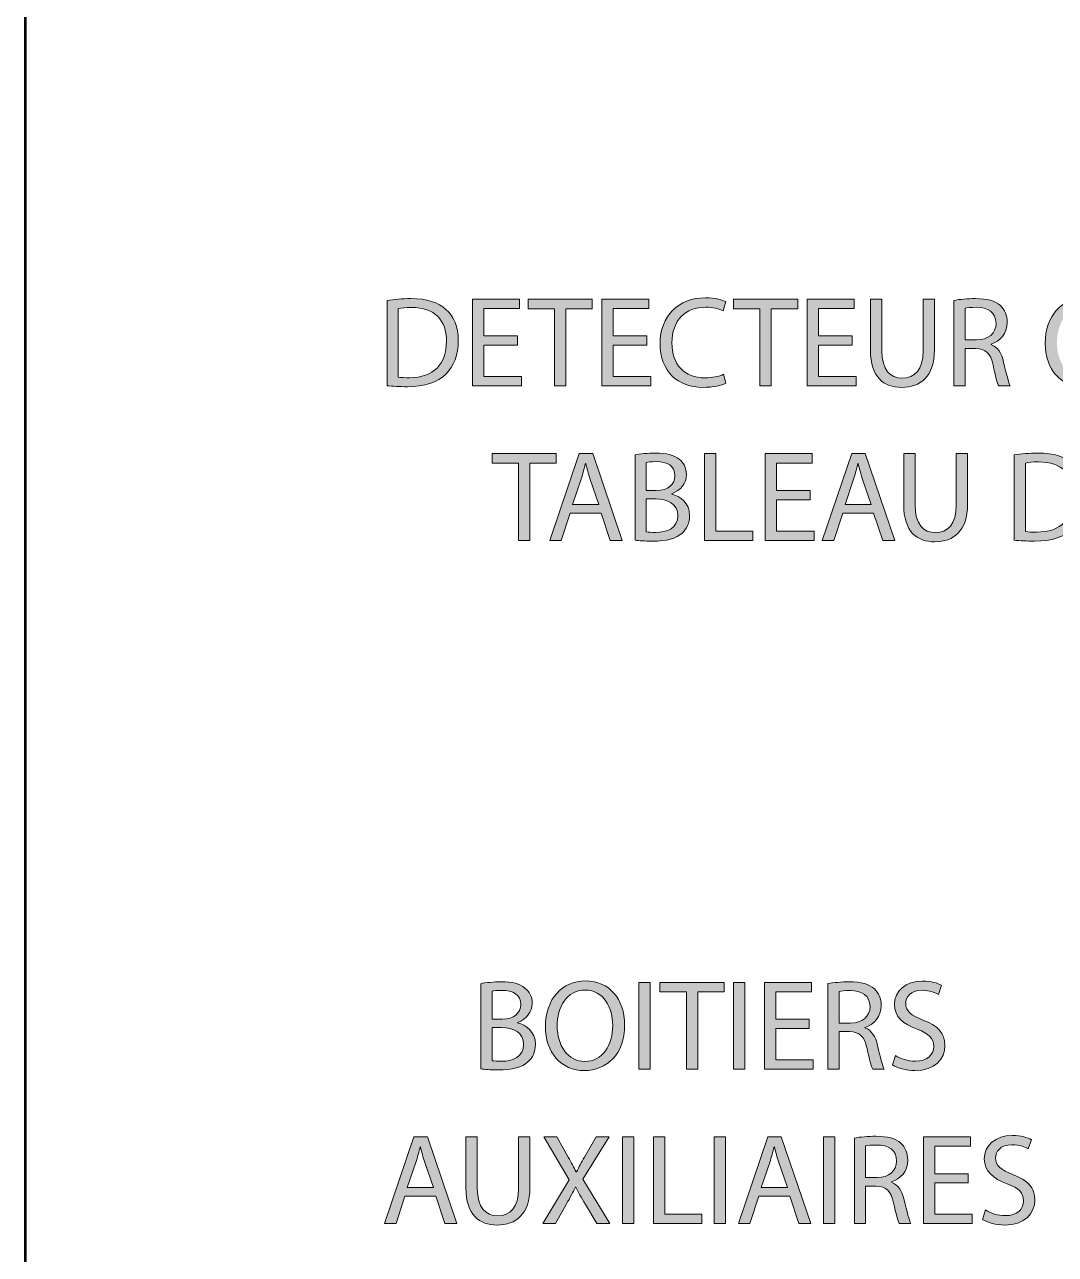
# Model space of a CAD drawing. Header units: inches. Extents: x 1 to 361, y -269 to -1.
# Drawn here: x 116 to 140.03, y -228.32 to -199.66 of the extents above; entities that cross this region are included whole.
import ezdxf

# ---------------------------------------------------------------- set-up
doc = ezdxf.new("R2010")
doc.units = ezdxf.units.IN
doc.header["$MEASUREMENT"] = 0
doc.linetypes.add('AI-Linetype-6', pattern=[8.427201, 4.213601, -4.213601])
doc.layers.add('Layer 1', color=7, linetype='Continuous')

# ---------------------------------------------------------------- blocks, each defined once
blk = doc.blocks.new('block 18')
at = {"layer": 'Layer 1', "color": 7, "linetype": 'AI-Linetype-6', "lineweight": 9}
blk.add_lwpolyline([(116, -252.67), (116, -145.223)], dxfattribs=at)
blk = doc.blocks.new('block 17')
at = {"layer": 'Layer 1'}
blk.add_blockref('block 18', (0, 0), dxfattribs=at)
blk = doc.blocks.new('block 21')
at = {"layer": 'Layer 1'}
h = blk.add_hatch(color=7, dxfattribs=at)
h.dxf.hatch_style = 2
edge = h.paths.add_edge_path()
edge.add_spline(control_points=[(132.346, -208.017), (132.253, -208.065), (132.058, -208.113), (131.812, -208.113), (131.242, -208.113), (130.817, -207.753), (130.817, -207.088), (130.817, -206.452), (131.246, -206.026), (131.872, -206.026), (132.121, -206.026), (132.283, -206.08), (132.352, -206.116), (132.352, -206.116), (132.286, -206.329), (132.286, -206.329), (132.19, -206.281), (132.049, -206.245), (131.881, -206.245), (131.407, -206.245), (131.093, -206.548), (131.093, -207.078), (131.093, -207.576), (131.378, -207.891), (131.866, -207.891), (132.028, -207.891), (132.19, -207.858), (132.295, -207.807), (132.295, -207.807), (132.346, -208.017), (132.346, -208.017)], knot_values=[0, 0, 0, 0, 1, 1, 1, 2, 2, 2, 3, 3, 3, 4, 4, 4, 5, 5, 5, 6, 6, 6, 7, 7, 7, 8, 8, 8, 9, 9, 9, 10, 10, 10, 10], degree=3, periodic=1)
h = blk.add_hatch(color=7, dxfattribs=at)
h.dxf.hatch_style = 2
edge = h.paths.add_edge_path()
edge.add_spline(control_points=[(141.641, -207.049), (141.641, -207.741), (141.219, -208.113), (140.703, -208.113), (140.166, -208.113), (139.795, -207.696), (139.795, -207.084), (139.795, -206.443), (140.19, -206.023), (140.73, -206.023), (141.285, -206.023), (141.641, -206.446), (141.641, -207.049)], knot_values=[0, 0, 0, 0, 1, 1, 1, 2, 2, 2, 3, 3, 3, 4, 4, 4, 4], degree=3, periodic=1)
edge = h.paths.add_edge_path()
edge.add_spline(control_points=[(140.07, -207.078), (140.07, -207.513), (140.304, -207.9), (140.718, -207.9), (141.132, -207.9), (141.366, -207.519), (141.366, -207.06), (141.366, -206.656), (141.156, -206.236), (140.721, -206.236), (140.286, -206.236), (140.07, -206.638), (140.07, -207.078)], knot_values=[0, 0, 0, 0, 1, 1, 1, 2, 2, 2, 3, 3, 3, 4, 4, 4, 4], degree=3, periodic=1)
h = blk.add_hatch(color=7, dxfattribs=at)
h.dxf.hatch_style = 2
edge = h.paths.add_edge_path()
edge.add_spline(control_points=[(124.451, -206.089), (124.61, -206.062), (124.799, -206.044), (125.005, -206.044), (125.38, -206.044), (125.647, -206.134), (125.824, -206.296), (126.007, -206.461), (126.112, -206.694), (126.112, -207.022), (126.112, -207.351), (126.007, -207.621), (125.821, -207.807), (125.629, -207.996), (125.317, -208.098), (124.925, -208.098), (124.736, -208.098), (124.583, -208.089), (124.451, -208.074), (124.451, -208.074), (124.451, -206.089), (124.451, -206.089)], knot_values=[0, 0, 0, 0, 1, 1, 1, 2, 2, 2, 3, 3, 3, 4, 4, 4, 5, 5, 5, 6, 6, 6, 7, 7, 7, 7], degree=3, periodic=1)
edge = h.paths.add_edge_path()
edge.add_spline(control_points=[(124.712, -207.876), (124.778, -207.885), (124.874, -207.888), (124.975, -207.888), (125.536, -207.888), (125.836, -207.576), (125.836, -207.031), (125.839, -206.554), (125.569, -206.251), (125.018, -206.251), (124.882, -206.251), (124.781, -206.263), (124.712, -206.278), (124.712, -206.278), (124.712, -207.876), (124.712, -207.876)], knot_values=[0, 0, 0, 0, 1, 1, 1, 2, 2, 2, 3, 3, 3, 4, 4, 4, 5, 5, 5, 5], degree=3, periodic=1)
h = blk.add_hatch(color=7, dxfattribs=at)
h.dxf.hatch_style = 2
h.paths.add_polyline_path([(127.491, -207.133), (126.709, -207.133), (126.709, -207.861), (127.584, -207.861), (127.584, -208.08), (126.445, -208.08), (126.445, -206.059), (127.539, -206.059), (127.539, -206.278), (126.709, -206.278), (126.709, -206.916), (127.491, -206.916)])
h = blk.add_hatch(color=7, dxfattribs=at)
h.dxf.hatch_style = 2
h.paths.add_polyline_path([(128.355, -206.281), (127.74, -206.281), (127.74, -206.059), (129.236, -206.059), (129.236, -206.281), (128.619, -206.281), (128.619, -208.08), (128.355, -208.08)])
h = blk.add_hatch(color=7, dxfattribs=at)
h.dxf.hatch_style = 2
h.paths.add_polyline_path([(130.505, -207.133), (129.722, -207.133), (129.722, -207.861), (130.598, -207.861), (130.598, -208.08), (129.458, -208.08), (129.458, -206.059), (130.553, -206.059), (130.553, -206.278), (129.722, -206.278), (129.722, -206.916), (130.505, -206.916)])
h = blk.add_hatch(color=7, dxfattribs=at)
h.dxf.hatch_style = 2
h.paths.add_polyline_path([(133.144, -206.281), (132.529, -206.281), (132.529, -206.059), (134.025, -206.059), (134.025, -206.281), (133.408, -206.281), (133.408, -208.08), (133.144, -208.08)])
h = blk.add_hatch(color=7, dxfattribs=at)
h.dxf.hatch_style = 2
h.paths.add_polyline_path([(135.294, -207.133), (134.511, -207.133), (134.511, -207.861), (135.387, -207.861), (135.387, -208.08), (134.247, -208.08), (134.247, -206.059), (135.342, -206.059), (135.342, -206.278), (134.511, -206.278), (134.511, -206.916), (135.294, -206.916)])
h = blk.add_hatch(color=7, dxfattribs=at)
h.dxf.hatch_style = 2
edge = h.paths.add_edge_path()
edge.add_spline(control_points=[(135.986, -206.059), (135.986, -206.059), (135.986, -207.259), (135.986, -207.259), (135.986, -207.708), (136.187, -207.9), (136.457, -207.9), (136.754, -207.9), (136.949, -207.702), (136.949, -207.259), (136.949, -207.259), (136.949, -206.059), (136.949, -206.059), (136.949, -206.059), (137.213, -206.059), (137.213, -206.059), (137.213, -206.059), (137.213, -207.24), (137.213, -207.24), (137.213, -207.861), (136.886, -208.113), (136.448, -208.113), (136.034, -208.113), (135.722, -207.879), (135.722, -207.249), (135.722, -207.249), (135.722, -206.059), (135.722, -206.059), (135.722, -206.059), (135.986, -206.059), (135.986, -206.059)], knot_values=[0, 0, 0, 0, 1, 1, 1, 2, 2, 2, 3, 3, 3, 4, 4, 4, 5, 5, 5, 6, 6, 6, 7, 7, 7, 8, 8, 8, 9, 9, 9, 10, 10, 10, 10], degree=3, periodic=1)
h = blk.add_hatch(color=7, dxfattribs=at)
h.dxf.hatch_style = 2
edge = h.paths.add_edge_path()
edge.add_spline(control_points=[(137.666, -206.086), (137.798, -206.062), (137.99, -206.044), (138.166, -206.044), (138.445, -206.044), (138.628, -206.098), (138.751, -206.209), (138.85, -206.299), (138.91, -206.437), (138.91, -206.596), (138.91, -206.86), (138.742, -207.037), (138.532, -207.108), (138.532, -207.108), (138.532, -207.117), (138.532, -207.117), (138.685, -207.171), (138.778, -207.315), (138.826, -207.525), (138.892, -207.807), (138.94, -208.002), (138.982, -208.08), (138.982, -208.08), (138.712, -208.08), (138.712, -208.08), (138.679, -208.02), (138.634, -207.849), (138.58, -207.597), (138.52, -207.319), (138.409, -207.213), (138.172, -207.204), (138.172, -207.204), (137.926, -207.204), (137.926, -207.204), (137.926, -207.204), (137.926, -208.08), (137.926, -208.08), (137.926, -208.08), (137.666, -208.08), (137.666, -208.08), (137.666, -208.08), (137.666, -206.086), (137.666, -206.086)], knot_values=[0, 0, 0, 0, 1, 1, 1, 2, 2, 2, 3, 3, 3, 4, 4, 4, 5, 5, 5, 6, 6, 6, 7, 7, 7, 8, 8, 8, 9, 9, 9, 10, 10, 10, 11, 11, 11, 12, 12, 12, 13, 13, 13, 14, 14, 14, 14], degree=3, periodic=1)
edge = h.paths.add_edge_path()
edge.add_spline(control_points=[(137.926, -207.006), (137.926, -207.006), (138.193, -207.006), (138.193, -207.006), (138.472, -207.006), (138.649, -206.854), (138.649, -206.623), (138.649, -206.362), (138.46, -206.248), (138.184, -206.248), (138.058, -206.248), (137.971, -206.257), (137.926, -206.269), (137.926, -206.269), (137.926, -207.006), (137.926, -207.006)], knot_values=[0, 0, 0, 0, 1, 1, 1, 2, 2, 2, 3, 3, 3, 4, 4, 4, 5, 5, 5, 5], degree=3, periodic=1)
h = blk.add_hatch(color=7, dxfattribs=at)
h.dxf.hatch_style = 2
h.paths.add_polyline_path([(127.515, -209.879), (126.9, -209.879), (126.9, -209.657), (128.396, -209.657), (128.396, -209.879), (127.779, -209.879), (127.779, -211.678), (127.515, -211.678)])
h = blk.add_hatch(color=7, dxfattribs=at)
h.dxf.hatch_style = 2
h.paths.add_polyline_path([(128.723, -211.043), (128.514, -211.678), (128.244, -211.678), (128.933, -209.657), (129.245, -209.657), (129.935, -211.678), (129.656, -211.678), (129.44, -211.043)])
edge = h.paths.add_edge_path()
edge.add_spline(control_points=[(129.389, -210.839), (129.389, -210.839), (129.188, -210.257), (129.188, -210.257), (129.143, -210.125), (129.113, -210.005), (129.083, -209.888), (129.083, -209.888), (129.077, -209.888), (129.077, -209.888), (129.047, -210.005), (129.017, -210.131), (128.975, -210.254), (128.975, -210.254), (128.777, -210.839), (128.777, -210.839), (128.777, -210.839), (129.389, -210.839), (129.389, -210.839)], knot_values=[0, 0, 0, 0, 1, 1, 1, 2, 2, 2, 3, 3, 3, 4, 4, 4, 5, 5, 5, 6, 6, 6, 6], degree=3, periodic=1)
h = blk.add_hatch(color=7, dxfattribs=at)
h.dxf.hatch_style = 2
edge = h.paths.add_edge_path()
edge.add_spline(control_points=[(130.232, -209.687), (130.346, -209.661), (130.529, -209.643), (130.708, -209.643), (130.969, -209.643), (131.137, -209.687), (131.26, -209.789), (131.365, -209.867), (131.431, -209.987), (131.431, -210.146), (131.431, -210.344), (131.299, -210.515), (131.089, -210.59), (131.089, -210.59), (131.089, -210.599), (131.089, -210.599), (131.281, -210.644), (131.506, -210.803), (131.506, -211.103), (131.506, -211.276), (131.437, -211.411), (131.332, -211.507), (131.194, -211.636), (130.966, -211.696), (130.637, -211.696), (130.457, -211.696), (130.319, -211.684), (130.232, -211.673), (130.232, -211.673), (130.232, -209.687), (130.232, -209.687)], knot_values=[0, 0, 0, 0, 1, 1, 1, 2, 2, 2, 3, 3, 3, 4, 4, 4, 5, 5, 5, 6, 6, 6, 7, 7, 7, 8, 8, 8, 9, 9, 9, 10, 10, 10, 10], degree=3, periodic=1)
edge = h.paths.add_edge_path()
edge.add_spline(control_points=[(130.493, -210.515), (130.493, -210.515), (130.729, -210.515), (130.729, -210.515), (131.002, -210.515), (131.164, -210.368), (131.164, -210.173), (131.164, -209.939), (130.987, -209.843), (130.724, -209.843), (130.604, -209.843), (130.535, -209.852), (130.493, -209.861), (130.493, -209.861), (130.493, -210.515), (130.493, -210.515)], knot_values=[0, 0, 0, 0, 1, 1, 1, 2, 2, 2, 3, 3, 3, 4, 4, 4, 5, 5, 5, 5], degree=3, periodic=1)
edge = h.paths.add_edge_path()
edge.add_spline(control_points=[(130.493, -211.48), (130.547, -211.489), (130.619, -211.493), (130.712, -211.493), (130.981, -211.493), (131.23, -211.393), (131.23, -211.1), (131.23, -210.827), (130.993, -210.71), (130.708, -210.71), (130.708, -210.71), (130.493, -210.71), (130.493, -210.71), (130.493, -210.71), (130.493, -211.48), (130.493, -211.48)], knot_values=[0, 0, 0, 0, 1, 1, 1, 2, 2, 2, 3, 3, 3, 4, 4, 4, 5, 5, 5, 5], degree=3, periodic=1)
h = blk.add_hatch(color=7, dxfattribs=at)
h.dxf.hatch_style = 2
h.paths.add_polyline_path([(131.854, -209.657), (132.118, -209.657), (132.118, -211.46), (132.981, -211.46), (132.981, -211.678), (131.854, -211.678)])
h = blk.add_hatch(color=7, dxfattribs=at)
h.dxf.hatch_style = 2
h.paths.add_polyline_path([(134.316, -210.731), (133.533, -210.731), (133.533, -211.46), (134.409, -211.46), (134.409, -211.678), (133.269, -211.678), (133.269, -209.657), (134.364, -209.657), (134.364, -209.876), (133.533, -209.876), (133.533, -210.515), (134.316, -210.515)])
h = blk.add_hatch(color=7, dxfattribs=at)
h.dxf.hatch_style = 2
h.paths.add_polyline_path([(135.074, -211.043), (134.865, -211.678), (134.595, -211.678), (135.284, -209.657), (135.596, -209.657), (136.286, -211.678), (136.007, -211.678), (135.791, -211.043)])
edge = h.paths.add_edge_path()
edge.add_spline(control_points=[(135.74, -210.839), (135.74, -210.839), (135.539, -210.257), (135.539, -210.257), (135.494, -210.125), (135.464, -210.005), (135.434, -209.888), (135.434, -209.888), (135.428, -209.888), (135.428, -209.888), (135.398, -210.005), (135.368, -210.131), (135.326, -210.254), (135.326, -210.254), (135.128, -210.839), (135.128, -210.839), (135.128, -210.839), (135.74, -210.839), (135.74, -210.839)], knot_values=[0, 0, 0, 0, 1, 1, 1, 2, 2, 2, 3, 3, 3, 4, 4, 4, 5, 5, 5, 6, 6, 6, 6], degree=3, periodic=1)
h = blk.add_hatch(color=7, dxfattribs=at)
h.dxf.hatch_style = 2
edge = h.paths.add_edge_path()
edge.add_spline(control_points=[(136.76, -209.657), (136.76, -209.657), (136.76, -210.857), (136.76, -210.857), (136.76, -211.307), (136.961, -211.498), (137.231, -211.498), (137.527, -211.498), (137.722, -211.3), (137.722, -210.857), (137.722, -210.857), (137.722, -209.657), (137.722, -209.657), (137.722, -209.657), (137.986, -209.657), (137.986, -209.657), (137.986, -209.657), (137.986, -210.839), (137.986, -210.839), (137.986, -211.46), (137.659, -211.711), (137.222, -211.711), (136.808, -211.711), (136.496, -211.478), (136.496, -210.848), (136.496, -210.848), (136.496, -209.657), (136.496, -209.657), (136.496, -209.657), (136.76, -209.657), (136.76, -209.657)], knot_values=[0, 0, 0, 0, 1, 1, 1, 2, 2, 2, 3, 3, 3, 4, 4, 4, 5, 5, 5, 6, 6, 6, 7, 7, 7, 8, 8, 8, 9, 9, 9, 10, 10, 10, 10], degree=3, periodic=1)
h = blk.add_hatch(color=7, dxfattribs=at)
h.dxf.hatch_style = 2
edge = h.paths.add_edge_path()
edge.add_spline(control_points=[(139.075, -209.687), (139.234, -209.661), (139.422, -209.643), (139.629, -209.643), (140.004, -209.643), (140.271, -209.732), (140.448, -209.894), (140.631, -210.06), (140.736, -210.293), (140.736, -210.62), (140.736, -210.95), (140.631, -211.22), (140.445, -211.405), (140.253, -211.595), (139.941, -211.696), (139.548, -211.696), (139.359, -211.696), (139.207, -211.687), (139.075, -211.673), (139.075, -211.673), (139.075, -209.687), (139.075, -209.687)], knot_values=[0, 0, 0, 0, 1, 1, 1, 2, 2, 2, 3, 3, 3, 4, 4, 4, 5, 5, 5, 6, 6, 6, 7, 7, 7, 7], degree=3, periodic=1)
edge = h.paths.add_edge_path()
edge.add_spline(control_points=[(139.336, -211.474), (139.401, -211.484), (139.497, -211.486), (139.599, -211.486), (140.16, -211.486), (140.46, -211.174), (140.46, -210.629), (140.463, -210.152), (140.193, -209.849), (139.641, -209.849), (139.506, -209.849), (139.405, -209.861), (139.336, -209.876), (139.336, -209.876), (139.336, -211.474), (139.336, -211.474)], knot_values=[0, 0, 0, 0, 1, 1, 1, 2, 2, 2, 3, 3, 3, 4, 4, 4, 5, 5, 5, 5], degree=3, periodic=1)
at = {"layer": 'Layer 1', "lineweight": 0}
for points in [[(127.491, -207.133), (126.709, -207.133), (126.709, -207.861), (127.584, -207.861), (127.584, -208.08), (126.445, -208.08), (126.445, -206.059), (127.539, -206.059), (127.539, -206.278), (126.709, -206.278), (126.709, -206.916), (127.491, -206.916), (127.491, -207.133)], [(128.355, -206.281), (127.74, -206.281), (127.74, -206.059), (129.236, -206.059), (129.236, -206.281), (128.619, -206.281), (128.619, -208.08), (128.355, -208.08), (128.355, -206.281)], [(130.505, -207.133), (129.722, -207.133), (129.722, -207.861), (130.598, -207.861), (130.598, -208.08), (129.458, -208.08), (129.458, -206.059), (130.553, -206.059), (130.553, -206.278), (129.722, -206.278), (129.722, -206.916), (130.505, -206.916), (130.505, -207.133)], [(133.144, -206.281), (132.529, -206.281), (132.529, -206.059), (134.025, -206.059), (134.025, -206.281), (133.408, -206.281), (133.408, -208.08), (133.144, -208.08), (133.144, -206.281)], [(135.294, -207.133), (134.511, -207.133), (134.511, -207.861), (135.387, -207.861), (135.387, -208.08), (134.247, -208.08), (134.247, -206.059), (135.342, -206.059), (135.342, -206.278), (134.511, -206.278), (134.511, -206.916), (135.294, -206.916), (135.294, -207.133)], [(127.515, -209.879), (126.9, -209.879), (126.9, -209.657), (128.396, -209.657), (128.396, -209.879), (127.779, -209.879), (127.779, -211.678), (127.515, -211.678), (127.515, -209.879)], [(128.723, -211.043), (128.514, -211.678), (128.244, -211.678), (128.933, -209.657), (129.245, -209.657), (129.935, -211.678), (129.656, -211.678), (129.44, -211.043), (128.723, -211.043)], [(131.854, -209.657), (132.118, -209.657), (132.118, -211.46), (132.981, -211.46), (132.981, -211.678), (131.854, -211.678), (131.854, -209.657)], [(134.316, -210.731), (133.533, -210.731), (133.533, -211.46), (134.409, -211.46), (134.409, -211.678), (133.269, -211.678), (133.269, -209.657), (134.364, -209.657), (134.364, -209.876), (133.533, -209.876), (133.533, -210.515), (134.316, -210.515), (134.316, -210.731)], [(135.074, -211.043), (134.865, -211.678), (134.595, -211.678), (135.284, -209.657), (135.596, -209.657), (136.286, -211.678), (136.007, -211.678), (135.791, -211.043), (135.074, -211.043)]]:
    blk.add_lwpolyline(points, dxfattribs=at)
for points, knots in [([(132.346, -208.017), (132.253, -208.065), (132.058, -208.113), (131.812, -208.113), (131.242, -208.113), (130.817, -207.753), (130.817, -207.088), (130.817, -206.452), (131.246, -206.026), (131.872, -206.026), (132.121, -206.026), (132.283, -206.08), (132.352, -206.116), (132.352, -206.116), (132.286, -206.329), (132.286, -206.329), (132.19, -206.281), (132.049, -206.245), (131.881, -206.245), (131.407, -206.245), (131.093, -206.548), (131.093, -207.078), (131.093, -207.576), (131.378, -207.891), (131.866, -207.891), (132.028, -207.891), (132.19, -207.858), (132.295, -207.807), (132.295, -207.807), (132.346, -208.017), (132.346, -208.017)], [0, 0, 0, 0, 1, 1, 1, 2, 2, 2, 3, 3, 3, 4, 4, 4, 5, 5, 5, 6, 6, 6, 7, 7, 7, 8, 8, 8, 9, 9, 9, 10, 10, 10, 10]), ([(141.641, -207.049), (141.641, -207.741), (141.219, -208.113), (140.703, -208.113), (140.166, -208.113), (139.795, -207.696), (139.795, -207.084), (139.795, -206.443), (140.19, -206.023), (140.73, -206.023), (141.285, -206.023), (141.641, -206.446), (141.641, -207.049)], [0, 0, 0, 0, 1, 1, 1, 2, 2, 2, 3, 3, 3, 4, 4, 4, 4]), ([(124.451, -206.089), (124.61, -206.062), (124.799, -206.044), (125.005, -206.044), (125.38, -206.044), (125.647, -206.134), (125.824, -206.296), (126.007, -206.461), (126.112, -206.694), (126.112, -207.022), (126.112, -207.351), (126.007, -207.621), (125.821, -207.807), (125.629, -207.996), (125.317, -208.098), (124.925, -208.098), (124.736, -208.098), (124.583, -208.089), (124.451, -208.074), (124.451, -208.074), (124.451, -206.089), (124.451, -206.089)], [0, 0, 0, 0, 1, 1, 1, 2, 2, 2, 3, 3, 3, 4, 4, 4, 5, 5, 5, 6, 6, 6, 7, 7, 7, 7]), ([(124.712, -207.876), (124.778, -207.885), (124.874, -207.888), (124.975, -207.888), (125.536, -207.888), (125.836, -207.576), (125.836, -207.031), (125.839, -206.554), (125.569, -206.251), (125.018, -206.251), (124.882, -206.251), (124.781, -206.263), (124.712, -206.278), (124.712, -206.278), (124.712, -207.876), (124.712, -207.876)], [0, 0, 0, 0, 1, 1, 1, 2, 2, 2, 3, 3, 3, 4, 4, 4, 5, 5, 5, 5]), ([(135.986, -206.059), (135.986, -206.059), (135.986, -207.259), (135.986, -207.259), (135.986, -207.708), (136.187, -207.9), (136.457, -207.9), (136.754, -207.9), (136.949, -207.702), (136.949, -207.259), (136.949, -207.259), (136.949, -206.059), (136.949, -206.059), (136.949, -206.059), (137.213, -206.059), (137.213, -206.059), (137.213, -206.059), (137.213, -207.24), (137.213, -207.24), (137.213, -207.861), (136.886, -208.113), (136.448, -208.113), (136.034, -208.113), (135.722, -207.879), (135.722, -207.249), (135.722, -207.249), (135.722, -206.059), (135.722, -206.059), (135.722, -206.059), (135.986, -206.059), (135.986, -206.059)], [0, 0, 0, 0, 1, 1, 1, 2, 2, 2, 3, 3, 3, 4, 4, 4, 5, 5, 5, 6, 6, 6, 7, 7, 7, 8, 8, 8, 9, 9, 9, 10, 10, 10, 10]), ([(137.666, -206.086), (137.798, -206.062), (137.99, -206.044), (138.166, -206.044), (138.445, -206.044), (138.628, -206.098), (138.751, -206.209), (138.85, -206.299), (138.91, -206.437), (138.91, -206.596), (138.91, -206.86), (138.742, -207.037), (138.532, -207.108), (138.532, -207.108), (138.532, -207.117), (138.532, -207.117), (138.685, -207.171), (138.778, -207.315), (138.826, -207.525), (138.892, -207.807), (138.94, -208.002), (138.982, -208.08), (138.982, -208.08), (138.712, -208.08), (138.712, -208.08), (138.679, -208.02), (138.634, -207.849), (138.58, -207.597), (138.52, -207.319), (138.409, -207.213), (138.172, -207.204), (138.172, -207.204), (137.926, -207.204), (137.926, -207.204), (137.926, -207.204), (137.926, -208.08), (137.926, -208.08), (137.926, -208.08), (137.666, -208.08), (137.666, -208.08), (137.666, -208.08), (137.666, -206.086), (137.666, -206.086)], [0, 0, 0, 0, 1, 1, 1, 2, 2, 2, 3, 3, 3, 4, 4, 4, 5, 5, 5, 6, 6, 6, 7, 7, 7, 8, 8, 8, 9, 9, 9, 10, 10, 10, 11, 11, 11, 12, 12, 12, 13, 13, 13, 14, 14, 14, 14]), ([(137.926, -207.006), (137.926, -207.006), (138.193, -207.006), (138.193, -207.006), (138.472, -207.006), (138.649, -206.854), (138.649, -206.623), (138.649, -206.362), (138.46, -206.248), (138.184, -206.248), (138.058, -206.248), (137.971, -206.257), (137.926, -206.269), (137.926, -206.269), (137.926, -207.006), (137.926, -207.006)], [0, 0, 0, 0, 1, 1, 1, 2, 2, 2, 3, 3, 3, 4, 4, 4, 5, 5, 5, 5]), ([(130.232, -209.687), (130.346, -209.661), (130.529, -209.643), (130.708, -209.643), (130.969, -209.643), (131.137, -209.687), (131.26, -209.789), (131.365, -209.867), (131.431, -209.987), (131.431, -210.146), (131.431, -210.344), (131.299, -210.515), (131.089, -210.59), (131.089, -210.59), (131.089, -210.599), (131.089, -210.599), (131.281, -210.644), (131.506, -210.803), (131.506, -211.103), (131.506, -211.276), (131.437, -211.411), (131.332, -211.507), (131.194, -211.636), (130.966, -211.696), (130.637, -211.696), (130.457, -211.696), (130.319, -211.684), (130.232, -211.673), (130.232, -211.673), (130.232, -209.687), (130.232, -209.687)], [0, 0, 0, 0, 1, 1, 1, 2, 2, 2, 3, 3, 3, 4, 4, 4, 5, 5, 5, 6, 6, 6, 7, 7, 7, 8, 8, 8, 9, 9, 9, 10, 10, 10, 10]), ([(136.76, -209.657), (136.76, -209.657), (136.76, -210.857), (136.76, -210.857), (136.76, -211.307), (136.961, -211.498), (137.231, -211.498), (137.527, -211.498), (137.722, -211.3), (137.722, -210.857), (137.722, -210.857), (137.722, -209.657), (137.722, -209.657), (137.722, -209.657), (137.986, -209.657), (137.986, -209.657), (137.986, -209.657), (137.986, -210.839), (137.986, -210.839), (137.986, -211.46), (137.659, -211.711), (137.222, -211.711), (136.808, -211.711), (136.496, -211.478), (136.496, -210.848), (136.496, -210.848), (136.496, -209.657), (136.496, -209.657), (136.496, -209.657), (136.76, -209.657), (136.76, -209.657)], [0, 0, 0, 0, 1, 1, 1, 2, 2, 2, 3, 3, 3, 4, 4, 4, 5, 5, 5, 6, 6, 6, 7, 7, 7, 8, 8, 8, 9, 9, 9, 10, 10, 10, 10]), ([(139.075, -209.687), (139.234, -209.661), (139.422, -209.643), (139.629, -209.643), (140.004, -209.643), (140.271, -209.732), (140.448, -209.894), (140.631, -210.06), (140.736, -210.293), (140.736, -210.62), (140.736, -210.95), (140.631, -211.22), (140.445, -211.405), (140.253, -211.595), (139.941, -211.696), (139.548, -211.696), (139.359, -211.696), (139.207, -211.687), (139.075, -211.673), (139.075, -211.673), (139.075, -209.687), (139.075, -209.687)], [0, 0, 0, 0, 1, 1, 1, 2, 2, 2, 3, 3, 3, 4, 4, 4, 5, 5, 5, 6, 6, 6, 7, 7, 7, 7]), ([(129.389, -210.839), (129.389, -210.839), (129.188, -210.257), (129.188, -210.257), (129.143, -210.125), (129.113, -210.005), (129.083, -209.888), (129.083, -209.888), (129.077, -209.888), (129.077, -209.888), (129.047, -210.005), (129.017, -210.131), (128.975, -210.254), (128.975, -210.254), (128.777, -210.839), (128.777, -210.839), (128.777, -210.839), (129.389, -210.839), (129.389, -210.839)], [0, 0, 0, 0, 1, 1, 1, 2, 2, 2, 3, 3, 3, 4, 4, 4, 5, 5, 5, 6, 6, 6, 6]), ([(130.493, -210.515), (130.493, -210.515), (130.729, -210.515), (130.729, -210.515), (131.002, -210.515), (131.164, -210.368), (131.164, -210.173), (131.164, -209.939), (130.987, -209.843), (130.724, -209.843), (130.604, -209.843), (130.535, -209.852), (130.493, -209.861), (130.493, -209.861), (130.493, -210.515), (130.493, -210.515)], [0, 0, 0, 0, 1, 1, 1, 2, 2, 2, 3, 3, 3, 4, 4, 4, 5, 5, 5, 5]), ([(135.74, -210.839), (135.74, -210.839), (135.539, -210.257), (135.539, -210.257), (135.494, -210.125), (135.464, -210.005), (135.434, -209.888), (135.434, -209.888), (135.428, -209.888), (135.428, -209.888), (135.398, -210.005), (135.368, -210.131), (135.326, -210.254), (135.326, -210.254), (135.128, -210.839), (135.128, -210.839), (135.128, -210.839), (135.74, -210.839), (135.74, -210.839)], [0, 0, 0, 0, 1, 1, 1, 2, 2, 2, 3, 3, 3, 4, 4, 4, 5, 5, 5, 6, 6, 6, 6]), ([(139.336, -211.474), (139.401, -211.484), (139.497, -211.486), (139.599, -211.486), (140.16, -211.486), (140.46, -211.174), (140.46, -210.629), (140.463, -210.152), (140.193, -209.849), (139.641, -209.849), (139.506, -209.849), (139.405, -209.861), (139.336, -209.876), (139.336, -209.876), (139.336, -211.474), (139.336, -211.474)], [0, 0, 0, 0, 1, 1, 1, 2, 2, 2, 3, 3, 3, 4, 4, 4, 5, 5, 5, 5]), ([(130.493, -211.48), (130.547, -211.489), (130.619, -211.493), (130.712, -211.493), (130.981, -211.493), (131.23, -211.393), (131.23, -211.1), (131.23, -210.827), (130.993, -210.71), (130.708, -210.71), (130.708, -210.71), (130.493, -210.71), (130.493, -210.71), (130.493, -210.71), (130.493, -211.48), (130.493, -211.48)], [0, 0, 0, 0, 1, 1, 1, 2, 2, 2, 3, 3, 3, 4, 4, 4, 5, 5, 5, 5])]:
    blk.add_open_spline(points, degree=3, knots=knots, dxfattribs=at)
blk = doc.blocks.new('block 52')
at = {"layer": 'Layer 1'}
h = blk.add_hatch(color=7, dxfattribs=at)
h.dxf.hatch_style = 2
edge = h.paths.add_edge_path()
edge.add_spline(control_points=[(126.637, -222.008), (126.751, -221.982), (126.934, -221.964), (127.114, -221.964), (127.375, -221.964), (127.543, -222.008), (127.665, -222.11), (127.77, -222.188), (127.836, -222.308), (127.836, -222.467), (127.836, -222.665), (127.705, -222.836), (127.495, -222.911), (127.495, -222.911), (127.495, -222.92), (127.495, -222.92), (127.686, -222.965), (127.911, -223.124), (127.911, -223.424), (127.911, -223.597), (127.842, -223.732), (127.737, -223.828), (127.599, -223.957), (127.372, -224.017), (127.042, -224.017), (126.862, -224.017), (126.724, -224.005), (126.637, -223.994), (126.637, -223.994), (126.637, -222.008), (126.637, -222.008)], knot_values=[0, 0, 0, 0, 1, 1, 1, 2, 2, 2, 3, 3, 3, 4, 4, 4, 5, 5, 5, 6, 6, 6, 7, 7, 7, 8, 8, 8, 9, 9, 9, 10, 10, 10, 10], degree=3, periodic=1)
edge = h.paths.add_edge_path()
edge.add_spline(control_points=[(126.898, -222.836), (126.898, -222.836), (127.135, -222.836), (127.135, -222.836), (127.408, -222.836), (127.569, -222.689), (127.569, -222.494), (127.569, -222.26), (127.393, -222.164), (127.129, -222.164), (127.009, -222.164), (126.94, -222.173), (126.898, -222.182), (126.898, -222.182), (126.898, -222.836), (126.898, -222.836)], knot_values=[0, 0, 0, 0, 1, 1, 1, 2, 2, 2, 3, 3, 3, 4, 4, 4, 5, 5, 5, 5], degree=3, periodic=1)
edge = h.paths.add_edge_path()
edge.add_spline(control_points=[(126.898, -223.801), (126.952, -223.81), (127.024, -223.814), (127.117, -223.814), (127.387, -223.814), (127.635, -223.715), (127.635, -223.421), (127.635, -223.148), (127.399, -223.031), (127.114, -223.031), (127.114, -223.031), (126.898, -223.031), (126.898, -223.031), (126.898, -223.031), (126.898, -223.801), (126.898, -223.801)], knot_values=[0, 0, 0, 0, 1, 1, 1, 2, 2, 2, 3, 3, 3, 4, 4, 4, 5, 5, 5, 5], degree=3, periodic=1)
h = blk.add_hatch(color=7, dxfattribs=at)
h.dxf.hatch_style = 2
edge = h.paths.add_edge_path()
edge.add_spline(control_points=[(129.989, -222.968), (129.989, -223.661), (129.567, -224.032), (129.051, -224.032), (128.514, -224.032), (128.142, -223.615), (128.142, -223.004), (128.142, -222.362), (128.538, -221.942), (129.078, -221.942), (129.633, -221.942), (129.989, -222.365), (129.989, -222.968)], knot_values=[0, 0, 0, 0, 1, 1, 1, 2, 2, 2, 3, 3, 3, 4, 4, 4, 4], degree=3, periodic=1)
edge = h.paths.add_edge_path()
edge.add_spline(control_points=[(128.418, -222.998), (128.418, -223.433), (128.652, -223.819), (129.066, -223.819), (129.48, -223.819), (129.713, -223.439), (129.713, -222.98), (129.713, -222.575), (129.504, -222.155), (129.069, -222.155), (128.634, -222.155), (128.418, -222.557), (128.418, -222.998)], knot_values=[0, 0, 0, 0, 1, 1, 1, 2, 2, 2, 3, 3, 3, 4, 4, 4, 4], degree=3, periodic=1)
h = blk.add_hatch(color=7, dxfattribs=at)
h.dxf.hatch_style = 2
h.paths.add_polyline_path([(130.589, -221.978), (130.589, -223.999), (130.325, -223.999), (130.325, -221.978)])
h = blk.add_hatch(color=7, dxfattribs=at)
h.dxf.hatch_style = 2
h.paths.add_polyline_path([(131.429, -222.2), (130.814, -222.2), (130.814, -221.978), (132.31, -221.978), (132.31, -222.2), (131.693, -222.2), (131.693, -223.999), (131.429, -223.999)])
h = blk.add_hatch(color=7, dxfattribs=at)
h.dxf.hatch_style = 2
h.paths.add_polyline_path([(132.796, -221.978), (132.796, -223.999), (132.532, -223.999), (132.532, -221.978)])
h = blk.add_hatch(color=7, dxfattribs=at)
h.dxf.hatch_style = 2
h.paths.add_polyline_path([(134.295, -223.052), (133.513, -223.052), (133.513, -223.781), (134.388, -223.781), (134.388, -223.999), (133.249, -223.999), (133.249, -221.978), (134.343, -221.978), (134.343, -222.197), (133.513, -222.197), (133.513, -222.836), (134.295, -222.836)])
h = blk.add_hatch(color=7, dxfattribs=at)
h.dxf.hatch_style = 2
edge = h.paths.add_edge_path()
edge.add_spline(control_points=[(134.727, -222.006), (134.859, -221.982), (135.051, -221.964), (135.228, -221.964), (135.507, -221.964), (135.69, -222.017), (135.813, -222.128), (135.911, -222.219), (135.971, -222.356), (135.971, -222.515), (135.971, -222.779), (135.804, -222.956), (135.594, -223.028), (135.594, -223.028), (135.594, -223.037), (135.594, -223.037), (135.747, -223.091), (135.84, -223.235), (135.887, -223.444), (135.953, -223.726), (136.002, -223.921), (136.043, -223.999), (136.043, -223.999), (135.774, -223.999), (135.774, -223.999), (135.741, -223.939), (135.696, -223.768), (135.642, -223.517), (135.582, -223.238), (135.471, -223.133), (135.234, -223.124), (135.234, -223.124), (134.988, -223.124), (134.988, -223.124), (134.988, -223.124), (134.988, -223.999), (134.988, -223.999), (134.988, -223.999), (134.727, -223.999), (134.727, -223.999), (134.727, -223.999), (134.727, -222.006), (134.727, -222.006)], knot_values=[0, 0, 0, 0, 1, 1, 1, 2, 2, 2, 3, 3, 3, 4, 4, 4, 5, 5, 5, 6, 6, 6, 7, 7, 7, 8, 8, 8, 9, 9, 9, 10, 10, 10, 11, 11, 11, 12, 12, 12, 13, 13, 13, 14, 14, 14, 14], degree=3, periodic=1)
edge = h.paths.add_edge_path()
edge.add_spline(control_points=[(134.988, -222.926), (134.988, -222.926), (135.255, -222.926), (135.255, -222.926), (135.534, -222.926), (135.711, -222.773), (135.711, -222.542), (135.711, -222.281), (135.522, -222.168), (135.246, -222.168), (135.12, -222.168), (135.033, -222.177), (134.988, -222.188), (134.988, -222.188), (134.988, -222.926), (134.988, -222.926)], knot_values=[0, 0, 0, 0, 1, 1, 1, 2, 2, 2, 3, 3, 3, 4, 4, 4, 5, 5, 5, 5], degree=3, periodic=1)
h = blk.add_hatch(color=7, dxfattribs=at)
h.dxf.hatch_style = 2
edge = h.paths.add_edge_path()
edge.add_spline(control_points=[(136.307, -223.681), (136.424, -223.757), (136.592, -223.814), (136.772, -223.814), (137.039, -223.814), (137.195, -223.672), (137.195, -223.469), (137.195, -223.282), (137.087, -223.172), (136.814, -223.07), (136.484, -222.95), (136.28, -222.776), (136.28, -222.494), (136.28, -222.179), (136.541, -221.946), (136.934, -221.946), (137.138, -221.946), (137.291, -221.993), (137.378, -222.044), (137.378, -222.044), (137.306, -222.257), (137.306, -222.257), (137.243, -222.219), (137.108, -222.161), (136.925, -222.161), (136.649, -222.161), (136.544, -222.326), (136.544, -222.464), (136.544, -222.653), (136.667, -222.746), (136.946, -222.854), (137.288, -222.986), (137.459, -223.151), (137.459, -223.448), (137.459, -223.759), (137.231, -224.032), (136.754, -224.032), (136.559, -224.032), (136.346, -223.972), (136.238, -223.901), (136.238, -223.901), (136.307, -223.681), (136.307, -223.681)], knot_values=[0, 0, 0, 0, 1, 1, 1, 2, 2, 2, 3, 3, 3, 4, 4, 4, 5, 5, 5, 6, 6, 6, 7, 7, 7, 8, 8, 8, 9, 9, 9, 10, 10, 10, 11, 11, 11, 12, 12, 12, 13, 13, 13, 14, 14, 14, 14], degree=3, periodic=1)
h = blk.add_hatch(color=7, dxfattribs=at)
h.dxf.hatch_style = 2
h.paths.add_polyline_path([(124.869, -226.962), (124.66, -227.598), (124.39, -227.598), (125.079, -225.577), (125.391, -225.577), (126.081, -227.598), (125.802, -227.598), (125.586, -226.962)])
edge = h.paths.add_edge_path()
edge.add_spline(control_points=[(125.535, -226.758), (125.535, -226.758), (125.334, -226.176), (125.334, -226.176), (125.289, -226.045), (125.259, -225.925), (125.229, -225.808), (125.229, -225.808), (125.223, -225.808), (125.223, -225.808), (125.193, -225.925), (125.163, -226.05), (125.121, -226.174), (125.121, -226.174), (124.923, -226.758), (124.923, -226.758), (124.923, -226.758), (125.535, -226.758), (125.535, -226.758)], knot_values=[0, 0, 0, 0, 1, 1, 1, 2, 2, 2, 3, 3, 3, 4, 4, 4, 5, 5, 5, 6, 6, 6, 6], degree=3, periodic=1)
h = blk.add_hatch(color=7, dxfattribs=at)
h.dxf.hatch_style = 2
edge = h.paths.add_edge_path()
edge.add_spline(control_points=[(126.555, -225.577), (126.555, -225.577), (126.555, -226.777), (126.555, -226.777), (126.555, -227.226), (126.756, -227.418), (127.025, -227.418), (127.322, -227.418), (127.517, -227.22), (127.517, -226.777), (127.517, -226.777), (127.517, -225.577), (127.517, -225.577), (127.517, -225.577), (127.781, -225.577), (127.781, -225.577), (127.781, -225.577), (127.781, -226.758), (127.781, -226.758), (127.781, -227.379), (127.454, -227.631), (127.017, -227.631), (126.603, -227.631), (126.291, -227.397), (126.291, -226.767), (126.291, -226.767), (126.291, -225.577), (126.291, -225.577), (126.291, -225.577), (126.555, -225.577), (126.555, -225.577)], knot_values=[0, 0, 0, 0, 1, 1, 1, 2, 2, 2, 3, 3, 3, 4, 4, 4, 5, 5, 5, 6, 6, 6, 7, 7, 7, 8, 8, 8, 9, 9, 9, 10, 10, 10, 10], degree=3, periodic=1)
h = blk.add_hatch(color=7, dxfattribs=at)
h.dxf.hatch_style = 2
edge = h.paths.add_edge_path()
edge.add_spline(control_points=[(129.34, -227.598), (129.34, -227.598), (129.079, -227.151), (129.079, -227.151), (128.975, -226.98), (128.912, -226.869), (128.849, -226.752), (128.849, -226.752), (128.843, -226.752), (128.843, -226.752), (128.786, -226.869), (128.726, -226.977), (128.624, -227.154), (128.624, -227.154), (128.381, -227.598), (128.381, -227.598), (128.381, -227.598), (128.081, -227.598), (128.081, -227.598), (128.081, -227.598), (128.699, -226.575), (128.699, -226.575), (128.699, -226.575), (128.105, -225.577), (128.105, -225.577), (128.105, -225.577), (128.408, -225.577), (128.408, -225.577), (128.408, -225.577), (128.675, -226.05), (128.675, -226.05), (128.75, -226.183), (128.807, -226.285), (128.861, -226.393), (128.861, -226.393), (128.87, -226.393), (128.87, -226.393), (128.927, -226.272), (128.978, -226.18), (129.053, -226.05), (129.053, -226.05), (129.325, -225.577), (129.325, -225.577), (129.325, -225.577), (129.628, -225.577), (129.628, -225.577), (129.628, -225.577), (129.014, -226.56), (129.014, -226.56), (129.014, -226.56), (129.643, -227.598), (129.643, -227.598), (129.643, -227.598), (129.34, -227.598), (129.34, -227.598)], knot_values=[0, 0, 0, 0, 1, 1, 1, 2, 2, 2, 3, 3, 3, 4, 4, 4, 5, 5, 5, 6, 6, 6, 7, 7, 7, 8, 8, 8, 9, 9, 9, 10, 10, 10, 11, 11, 11, 12, 12, 12, 13, 13, 13, 14, 14, 14, 15, 15, 15, 16, 16, 16, 17, 17, 17, 18, 18, 18, 18], degree=3, periodic=1)
h = blk.add_hatch(color=7, dxfattribs=at)
h.dxf.hatch_style = 2
h.paths.add_polyline_path([(130.207, -225.577), (130.207, -227.598), (129.943, -227.598), (129.943, -225.577)])
h = blk.add_hatch(color=7, dxfattribs=at)
h.dxf.hatch_style = 2
h.paths.add_polyline_path([(130.66, -225.577), (130.924, -225.577), (130.924, -227.379), (131.787, -227.379), (131.787, -227.598), (130.66, -227.598)])
h = blk.add_hatch(color=7, dxfattribs=at)
h.dxf.hatch_style = 2
h.paths.add_polyline_path([(132.339, -225.577), (132.339, -227.598), (132.075, -227.598), (132.075, -225.577)])
h = blk.add_hatch(color=7, dxfattribs=at)
h.dxf.hatch_style = 2
h.paths.add_polyline_path([(133.121, -226.962), (132.912, -227.598), (132.642, -227.598), (133.331, -225.577), (133.643, -225.577), (134.333, -227.598), (134.054, -227.598), (133.838, -226.962)])
edge = h.paths.add_edge_path()
edge.add_spline(control_points=[(133.787, -226.758), (133.787, -226.758), (133.586, -226.176), (133.586, -226.176), (133.541, -226.045), (133.511, -225.925), (133.481, -225.808), (133.481, -225.808), (133.475, -225.808), (133.475, -225.808), (133.445, -225.925), (133.415, -226.05), (133.373, -226.174), (133.373, -226.174), (133.175, -226.758), (133.175, -226.758), (133.175, -226.758), (133.787, -226.758), (133.787, -226.758)], knot_values=[0, 0, 0, 0, 1, 1, 1, 2, 2, 2, 3, 3, 3, 4, 4, 4, 5, 5, 5, 6, 6, 6, 6], degree=3, periodic=1)
h = blk.add_hatch(color=7, dxfattribs=at)
h.dxf.hatch_style = 2
h.paths.add_polyline_path([(134.891, -225.577), (134.891, -227.598), (134.627, -227.598), (134.627, -225.577)])
h = blk.add_hatch(color=7, dxfattribs=at)
h.dxf.hatch_style = 2
edge = h.paths.add_edge_path()
edge.add_spline(control_points=[(135.346, -225.604), (135.478, -225.58), (135.67, -225.562), (135.847, -225.562), (136.126, -225.562), (136.309, -225.616), (136.432, -225.726), (136.531, -225.817), (136.591, -225.955), (136.591, -226.114), (136.591, -226.378), (136.423, -226.555), (136.213, -226.626), (136.213, -226.626), (136.213, -226.635), (136.213, -226.635), (136.366, -226.689), (136.459, -226.833), (136.507, -227.043), (136.573, -227.325), (136.621, -227.52), (136.663, -227.598), (136.663, -227.598), (136.393, -227.598), (136.393, -227.598), (136.36, -227.538), (136.315, -227.367), (136.261, -227.115), (136.201, -226.836), (136.09, -226.731), (135.853, -226.722), (135.853, -226.722), (135.607, -226.722), (135.607, -226.722), (135.607, -226.722), (135.607, -227.598), (135.607, -227.598), (135.607, -227.598), (135.346, -227.598), (135.346, -227.598), (135.346, -227.598), (135.346, -225.604), (135.346, -225.604)], knot_values=[0, 0, 0, 0, 1, 1, 1, 2, 2, 2, 3, 3, 3, 4, 4, 4, 5, 5, 5, 6, 6, 6, 7, 7, 7, 8, 8, 8, 9, 9, 9, 10, 10, 10, 11, 11, 11, 12, 12, 12, 13, 13, 13, 14, 14, 14, 14], degree=3, periodic=1)
edge = h.paths.add_edge_path()
edge.add_spline(control_points=[(135.607, -226.524), (135.607, -226.524), (135.874, -226.524), (135.874, -226.524), (136.153, -226.524), (136.33, -226.371), (136.33, -226.141), (136.33, -225.879), (136.141, -225.766), (135.865, -225.766), (135.739, -225.766), (135.652, -225.775), (135.607, -225.787), (135.607, -225.787), (135.607, -226.524), (135.607, -226.524)], knot_values=[0, 0, 0, 0, 1, 1, 1, 2, 2, 2, 3, 3, 3, 4, 4, 4, 5, 5, 5, 5], degree=3, periodic=1)
h = blk.add_hatch(color=7, dxfattribs=at)
h.dxf.hatch_style = 2
h.paths.add_polyline_path([(138.003, -226.65), (137.22, -226.65), (137.22, -227.379), (138.096, -227.379), (138.096, -227.598), (136.956, -227.598), (136.956, -225.577), (138.051, -225.577), (138.051, -225.796), (137.22, -225.796), (137.22, -226.434), (138.003, -226.434)])
h = blk.add_hatch(color=7, dxfattribs=at)
h.dxf.hatch_style = 2
edge = h.paths.add_edge_path()
edge.add_spline(control_points=[(138.402, -227.28), (138.519, -227.355), (138.687, -227.412), (138.867, -227.412), (139.134, -227.412), (139.29, -227.271), (139.29, -227.067), (139.29, -226.881), (139.182, -226.77), (138.909, -226.668), (138.579, -226.548), (138.375, -226.374), (138.375, -226.092), (138.375, -225.777), (138.636, -225.544), (139.029, -225.544), (139.233, -225.544), (139.385, -225.592), (139.472, -225.643), (139.472, -225.643), (139.4, -225.856), (139.4, -225.856), (139.337, -225.817), (139.203, -225.76), (139.02, -225.76), (138.744, -225.76), (138.639, -225.925), (138.639, -226.063), (138.639, -226.251), (138.762, -226.344), (139.041, -226.453), (139.382, -226.584), (139.553, -226.749), (139.553, -227.046), (139.553, -227.358), (139.326, -227.631), (138.849, -227.631), (138.654, -227.631), (138.441, -227.571), (138.333, -227.499), (138.333, -227.499), (138.402, -227.28), (138.402, -227.28)], knot_values=[0, 0, 0, 0, 1, 1, 1, 2, 2, 2, 3, 3, 3, 4, 4, 4, 5, 5, 5, 6, 6, 6, 7, 7, 7, 8, 8, 8, 9, 9, 9, 10, 10, 10, 11, 11, 11, 12, 12, 12, 13, 13, 13, 14, 14, 14, 14], degree=3, periodic=1)
at = {"layer": 'Layer 1', "lineweight": 0}
for points in [[(130.589, -221.978), (130.589, -223.999), (130.325, -223.999), (130.325, -221.978), (130.589, -221.978)], [(131.429, -222.2), (130.814, -222.2), (130.814, -221.978), (132.31, -221.978), (132.31, -222.2), (131.693, -222.2), (131.693, -223.999), (131.429, -223.999), (131.429, -222.2)], [(132.796, -221.978), (132.796, -223.999), (132.532, -223.999), (132.532, -221.978), (132.796, -221.978)], [(134.295, -223.052), (133.513, -223.052), (133.513, -223.781), (134.388, -223.781), (134.388, -223.999), (133.249, -223.999), (133.249, -221.978), (134.343, -221.978), (134.343, -222.197), (133.513, -222.197), (133.513, -222.836), (134.295, -222.836), (134.295, -223.052)], [(124.869, -226.962), (124.66, -227.598), (124.39, -227.598), (125.079, -225.577), (125.391, -225.577), (126.081, -227.598), (125.802, -227.598), (125.586, -226.962), (124.869, -226.962)], [(130.207, -225.577), (130.207, -227.598), (129.943, -227.598), (129.943, -225.577), (130.207, -225.577)], [(130.66, -225.577), (130.924, -225.577), (130.924, -227.379), (131.787, -227.379), (131.787, -227.598), (130.66, -227.598), (130.66, -225.577)], [(132.339, -225.577), (132.339, -227.598), (132.075, -227.598), (132.075, -225.577), (132.339, -225.577)], [(133.121, -226.962), (132.912, -227.598), (132.642, -227.598), (133.331, -225.577), (133.643, -225.577), (134.333, -227.598), (134.054, -227.598), (133.838, -226.962), (133.121, -226.962)], [(134.891, -225.577), (134.891, -227.598), (134.627, -227.598), (134.627, -225.577), (134.891, -225.577)], [(138.003, -226.65), (137.22, -226.65), (137.22, -227.379), (138.096, -227.379), (138.096, -227.598), (136.956, -227.598), (136.956, -225.577), (138.051, -225.577), (138.051, -225.796), (137.22, -225.796), (137.22, -226.434), (138.003, -226.434), (138.003, -226.65)]]:
    blk.add_lwpolyline(points, dxfattribs=at)
for points, knots in [([(126.637, -222.008), (126.751, -221.982), (126.934, -221.964), (127.114, -221.964), (127.375, -221.964), (127.543, -222.008), (127.665, -222.11), (127.77, -222.188), (127.836, -222.308), (127.836, -222.467), (127.836, -222.665), (127.705, -222.836), (127.495, -222.911), (127.495, -222.911), (127.495, -222.92), (127.495, -222.92), (127.686, -222.965), (127.911, -223.124), (127.911, -223.424), (127.911, -223.597), (127.842, -223.732), (127.737, -223.828), (127.599, -223.957), (127.372, -224.017), (127.042, -224.017), (126.862, -224.017), (126.724, -224.005), (126.637, -223.994), (126.637, -223.994), (126.637, -222.008), (126.637, -222.008)], [0, 0, 0, 0, 1, 1, 1, 2, 2, 2, 3, 3, 3, 4, 4, 4, 5, 5, 5, 6, 6, 6, 7, 7, 7, 8, 8, 8, 9, 9, 9, 10, 10, 10, 10]), ([(129.989, -222.968), (129.989, -223.661), (129.567, -224.032), (129.051, -224.032), (128.514, -224.032), (128.142, -223.615), (128.142, -223.004), (128.142, -222.362), (128.538, -221.942), (129.078, -221.942), (129.633, -221.942), (129.989, -222.365), (129.989, -222.968)], [0, 0, 0, 0, 1, 1, 1, 2, 2, 2, 3, 3, 3, 4, 4, 4, 4]), ([(134.727, -222.006), (134.859, -221.982), (135.051, -221.964), (135.228, -221.964), (135.507, -221.964), (135.69, -222.017), (135.813, -222.128), (135.911, -222.219), (135.971, -222.356), (135.971, -222.515), (135.971, -222.779), (135.804, -222.956), (135.594, -223.028), (135.594, -223.028), (135.594, -223.037), (135.594, -223.037), (135.747, -223.091), (135.84, -223.235), (135.887, -223.444), (135.953, -223.726), (136.002, -223.921), (136.043, -223.999), (136.043, -223.999), (135.774, -223.999), (135.774, -223.999), (135.741, -223.939), (135.696, -223.768), (135.642, -223.517), (135.582, -223.238), (135.471, -223.133), (135.234, -223.124), (135.234, -223.124), (134.988, -223.124), (134.988, -223.124), (134.988, -223.124), (134.988, -223.999), (134.988, -223.999), (134.988, -223.999), (134.727, -223.999), (134.727, -223.999), (134.727, -223.999), (134.727, -222.006), (134.727, -222.006)], [0, 0, 0, 0, 1, 1, 1, 2, 2, 2, 3, 3, 3, 4, 4, 4, 5, 5, 5, 6, 6, 6, 7, 7, 7, 8, 8, 8, 9, 9, 9, 10, 10, 10, 11, 11, 11, 12, 12, 12, 13, 13, 13, 14, 14, 14, 14]), ([(136.307, -223.681), (136.424, -223.757), (136.592, -223.814), (136.772, -223.814), (137.039, -223.814), (137.195, -223.672), (137.195, -223.469), (137.195, -223.282), (137.087, -223.172), (136.814, -223.07), (136.484, -222.95), (136.28, -222.776), (136.28, -222.494), (136.28, -222.179), (136.541, -221.946), (136.934, -221.946), (137.138, -221.946), (137.291, -221.993), (137.378, -222.044), (137.378, -222.044), (137.306, -222.257), (137.306, -222.257), (137.243, -222.219), (137.108, -222.161), (136.925, -222.161), (136.649, -222.161), (136.544, -222.326), (136.544, -222.464), (136.544, -222.653), (136.667, -222.746), (136.946, -222.854), (137.288, -222.986), (137.459, -223.151), (137.459, -223.448), (137.459, -223.759), (137.231, -224.032), (136.754, -224.032), (136.559, -224.032), (136.346, -223.972), (136.238, -223.901), (136.238, -223.901), (136.307, -223.681), (136.307, -223.681)], [0, 0, 0, 0, 1, 1, 1, 2, 2, 2, 3, 3, 3, 4, 4, 4, 5, 5, 5, 6, 6, 6, 7, 7, 7, 8, 8, 8, 9, 9, 9, 10, 10, 10, 11, 11, 11, 12, 12, 12, 13, 13, 13, 14, 14, 14, 14]), ([(126.898, -222.836), (126.898, -222.836), (127.135, -222.836), (127.135, -222.836), (127.408, -222.836), (127.569, -222.689), (127.569, -222.494), (127.569, -222.26), (127.393, -222.164), (127.129, -222.164), (127.009, -222.164), (126.94, -222.173), (126.898, -222.182), (126.898, -222.182), (126.898, -222.836), (126.898, -222.836)], [0, 0, 0, 0, 1, 1, 1, 2, 2, 2, 3, 3, 3, 4, 4, 4, 5, 5, 5, 5]), ([(128.418, -222.998), (128.418, -223.433), (128.652, -223.819), (129.066, -223.819), (129.48, -223.819), (129.713, -223.439), (129.713, -222.98), (129.713, -222.575), (129.504, -222.155), (129.069, -222.155), (128.634, -222.155), (128.418, -222.557), (128.418, -222.998)], [0, 0, 0, 0, 1, 1, 1, 2, 2, 2, 3, 3, 3, 4, 4, 4, 4]), ([(134.988, -222.926), (134.988, -222.926), (135.255, -222.926), (135.255, -222.926), (135.534, -222.926), (135.711, -222.773), (135.711, -222.542), (135.711, -222.281), (135.522, -222.168), (135.246, -222.168), (135.12, -222.168), (135.033, -222.177), (134.988, -222.188), (134.988, -222.188), (134.988, -222.926), (134.988, -222.926)], [0, 0, 0, 0, 1, 1, 1, 2, 2, 2, 3, 3, 3, 4, 4, 4, 5, 5, 5, 5]), ([(126.898, -223.801), (126.952, -223.81), (127.024, -223.814), (127.117, -223.814), (127.387, -223.814), (127.635, -223.715), (127.635, -223.421), (127.635, -223.148), (127.399, -223.031), (127.114, -223.031), (127.114, -223.031), (126.898, -223.031), (126.898, -223.031), (126.898, -223.031), (126.898, -223.801), (126.898, -223.801)], [0, 0, 0, 0, 1, 1, 1, 2, 2, 2, 3, 3, 3, 4, 4, 4, 5, 5, 5, 5]), ([(126.555, -225.577), (126.555, -225.577), (126.555, -226.777), (126.555, -226.777), (126.555, -227.226), (126.756, -227.418), (127.025, -227.418), (127.322, -227.418), (127.517, -227.22), (127.517, -226.777), (127.517, -226.777), (127.517, -225.577), (127.517, -225.577), (127.517, -225.577), (127.781, -225.577), (127.781, -225.577), (127.781, -225.577), (127.781, -226.758), (127.781, -226.758), (127.781, -227.379), (127.454, -227.631), (127.017, -227.631), (126.603, -227.631), (126.291, -227.397), (126.291, -226.767), (126.291, -226.767), (126.291, -225.577), (126.291, -225.577), (126.291, -225.577), (126.555, -225.577), (126.555, -225.577)], [0, 0, 0, 0, 1, 1, 1, 2, 2, 2, 3, 3, 3, 4, 4, 4, 5, 5, 5, 6, 6, 6, 7, 7, 7, 8, 8, 8, 9, 9, 9, 10, 10, 10, 10]), ([(129.34, -227.598), (129.34, -227.598), (129.079, -227.151), (129.079, -227.151), (128.975, -226.98), (128.912, -226.869), (128.849, -226.752), (128.849, -226.752), (128.843, -226.752), (128.843, -226.752), (128.786, -226.869), (128.726, -226.977), (128.624, -227.154), (128.624, -227.154), (128.381, -227.598), (128.381, -227.598), (128.381, -227.598), (128.081, -227.598), (128.081, -227.598), (128.081, -227.598), (128.699, -226.575), (128.699, -226.575), (128.699, -226.575), (128.105, -225.577), (128.105, -225.577), (128.105, -225.577), (128.408, -225.577), (128.408, -225.577), (128.408, -225.577), (128.675, -226.05), (128.675, -226.05), (128.75, -226.183), (128.807, -226.285), (128.861, -226.393), (128.861, -226.393), (128.87, -226.393), (128.87, -226.393), (128.927, -226.272), (128.978, -226.18), (129.053, -226.05), (129.053, -226.05), (129.325, -225.577), (129.325, -225.577), (129.325, -225.577), (129.628, -225.577), (129.628, -225.577), (129.628, -225.577), (129.014, -226.56), (129.014, -226.56), (129.014, -226.56), (129.643, -227.598), (129.643, -227.598), (129.643, -227.598), (129.34, -227.598), (129.34, -227.598)], [0, 0, 0, 0, 1, 1, 1, 2, 2, 2, 3, 3, 3, 4, 4, 4, 5, 5, 5, 6, 6, 6, 7, 7, 7, 8, 8, 8, 9, 9, 9, 10, 10, 10, 11, 11, 11, 12, 12, 12, 13, 13, 13, 14, 14, 14, 15, 15, 15, 16, 16, 16, 17, 17, 17, 18, 18, 18, 18]), ([(135.346, -225.604), (135.478, -225.58), (135.67, -225.562), (135.847, -225.562), (136.126, -225.562), (136.309, -225.616), (136.432, -225.726), (136.531, -225.817), (136.591, -225.955), (136.591, -226.114), (136.591, -226.378), (136.423, -226.555), (136.213, -226.626), (136.213, -226.626), (136.213, -226.635), (136.213, -226.635), (136.366, -226.689), (136.459, -226.833), (136.507, -227.043), (136.573, -227.325), (136.621, -227.52), (136.663, -227.598), (136.663, -227.598), (136.393, -227.598), (136.393, -227.598), (136.36, -227.538), (136.315, -227.367), (136.261, -227.115), (136.201, -226.836), (136.09, -226.731), (135.853, -226.722), (135.853, -226.722), (135.607, -226.722), (135.607, -226.722), (135.607, -226.722), (135.607, -227.598), (135.607, -227.598), (135.607, -227.598), (135.346, -227.598), (135.346, -227.598), (135.346, -227.598), (135.346, -225.604), (135.346, -225.604)], [0, 0, 0, 0, 1, 1, 1, 2, 2, 2, 3, 3, 3, 4, 4, 4, 5, 5, 5, 6, 6, 6, 7, 7, 7, 8, 8, 8, 9, 9, 9, 10, 10, 10, 11, 11, 11, 12, 12, 12, 13, 13, 13, 14, 14, 14, 14]), ([(135.607, -226.524), (135.607, -226.524), (135.874, -226.524), (135.874, -226.524), (136.153, -226.524), (136.33, -226.371), (136.33, -226.141), (136.33, -225.879), (136.141, -225.766), (135.865, -225.766), (135.739, -225.766), (135.652, -225.775), (135.607, -225.787), (135.607, -225.787), (135.607, -226.524), (135.607, -226.524)], [0, 0, 0, 0, 1, 1, 1, 2, 2, 2, 3, 3, 3, 4, 4, 4, 5, 5, 5, 5]), ([(138.402, -227.28), (138.519, -227.355), (138.687, -227.412), (138.867, -227.412), (139.134, -227.412), (139.29, -227.271), (139.29, -227.067), (139.29, -226.881), (139.182, -226.77), (138.909, -226.668), (138.579, -226.548), (138.375, -226.374), (138.375, -226.092), (138.375, -225.777), (138.636, -225.544), (139.029, -225.544), (139.233, -225.544), (139.385, -225.592), (139.472, -225.643), (139.472, -225.643), (139.4, -225.856), (139.4, -225.856), (139.337, -225.817), (139.203, -225.76), (139.02, -225.76), (138.744, -225.76), (138.639, -225.925), (138.639, -226.063), (138.639, -226.251), (138.762, -226.344), (139.041, -226.453), (139.382, -226.584), (139.553, -226.749), (139.553, -227.046), (139.553, -227.358), (139.326, -227.631), (138.849, -227.631), (138.654, -227.631), (138.441, -227.571), (138.333, -227.499), (138.333, -227.499), (138.402, -227.28), (138.402, -227.28)], [0, 0, 0, 0, 1, 1, 1, 2, 2, 2, 3, 3, 3, 4, 4, 4, 5, 5, 5, 6, 6, 6, 7, 7, 7, 8, 8, 8, 9, 9, 9, 10, 10, 10, 11, 11, 11, 12, 12, 12, 13, 13, 13, 14, 14, 14, 14]), ([(125.535, -226.758), (125.535, -226.758), (125.334, -226.176), (125.334, -226.176), (125.289, -226.045), (125.259, -225.925), (125.229, -225.808), (125.229, -225.808), (125.223, -225.808), (125.223, -225.808), (125.193, -225.925), (125.163, -226.05), (125.121, -226.174), (125.121, -226.174), (124.923, -226.758), (124.923, -226.758), (124.923, -226.758), (125.535, -226.758), (125.535, -226.758)], [0, 0, 0, 0, 1, 1, 1, 2, 2, 2, 3, 3, 3, 4, 4, 4, 5, 5, 5, 6, 6, 6, 6]), ([(133.787, -226.758), (133.787, -226.758), (133.586, -226.176), (133.586, -226.176), (133.541, -226.045), (133.511, -225.925), (133.481, -225.808), (133.481, -225.808), (133.475, -225.808), (133.475, -225.808), (133.445, -225.925), (133.415, -226.05), (133.373, -226.174), (133.373, -226.174), (133.175, -226.758), (133.175, -226.758), (133.175, -226.758), (133.787, -226.758), (133.787, -226.758)], [0, 0, 0, 0, 1, 1, 1, 2, 2, 2, 3, 3, 3, 4, 4, 4, 5, 5, 5, 6, 6, 6, 6])]:
    blk.add_open_spline(points, degree=3, knots=knots, dxfattribs=at)

msp = doc.modelspace()

# ---------------------------------------------------------------- linework, layer by layer
at = {"layer": 'Layer 1', "color": 7, "lineweight": 53}
msp.add_lwpolyline([(116.019, -197), (195.947, -197), (195.947, -252.999), (116.019, -252.999), (116.019, -197)], dxfattribs=at)

# ---------------------------------------------------------------- block references
at = {"layer": 'Layer 1'}
for name in ['block 17', 'block 21', 'block 52']:
    msp.add_blockref(name, (0, 0), dxfattribs=at)

doc.saveas('drawing.dxf')
